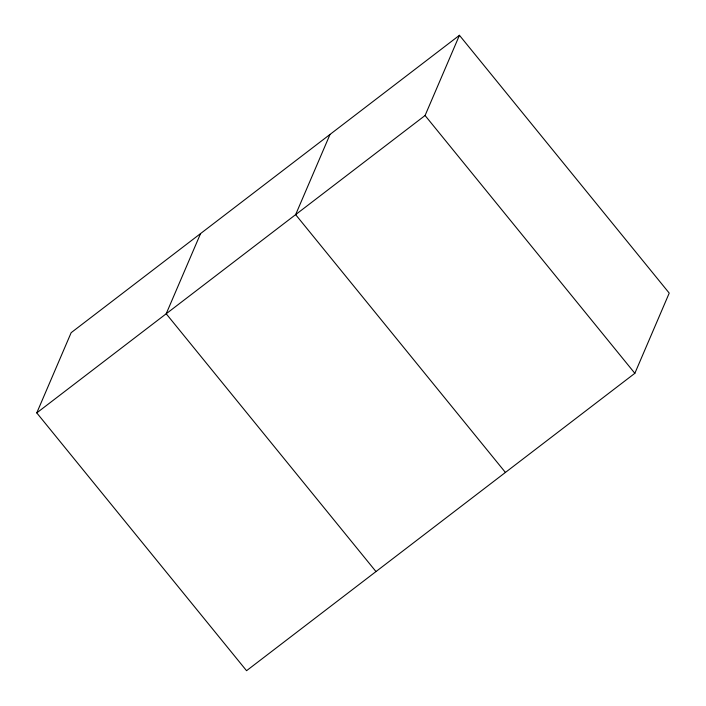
<?xml version="1.0" encoding="UTF-8"?>
<svg xmlns="http://www.w3.org/2000/svg" width="706" height="706" viewBox="0 0 706 706"><rect width="100%" height="100%" fill="white"/><g stroke="black" fill="none" stroke-linecap="round" stroke-linejoin="round"><path stroke-width="1.06" d="M36.774 412.895L71.147 332.694L459.447 35.3L669.226 293.105L634.853 373.306L246.553 670.7L36.774 412.895L425.074 115.502L459.447 35.3M200.583 233.562L166.201 313.764L375.98 571.569M330.02 134.431L295.637 214.633L505.417 472.438M425.074 115.502L634.853 373.306"/></g></svg>
